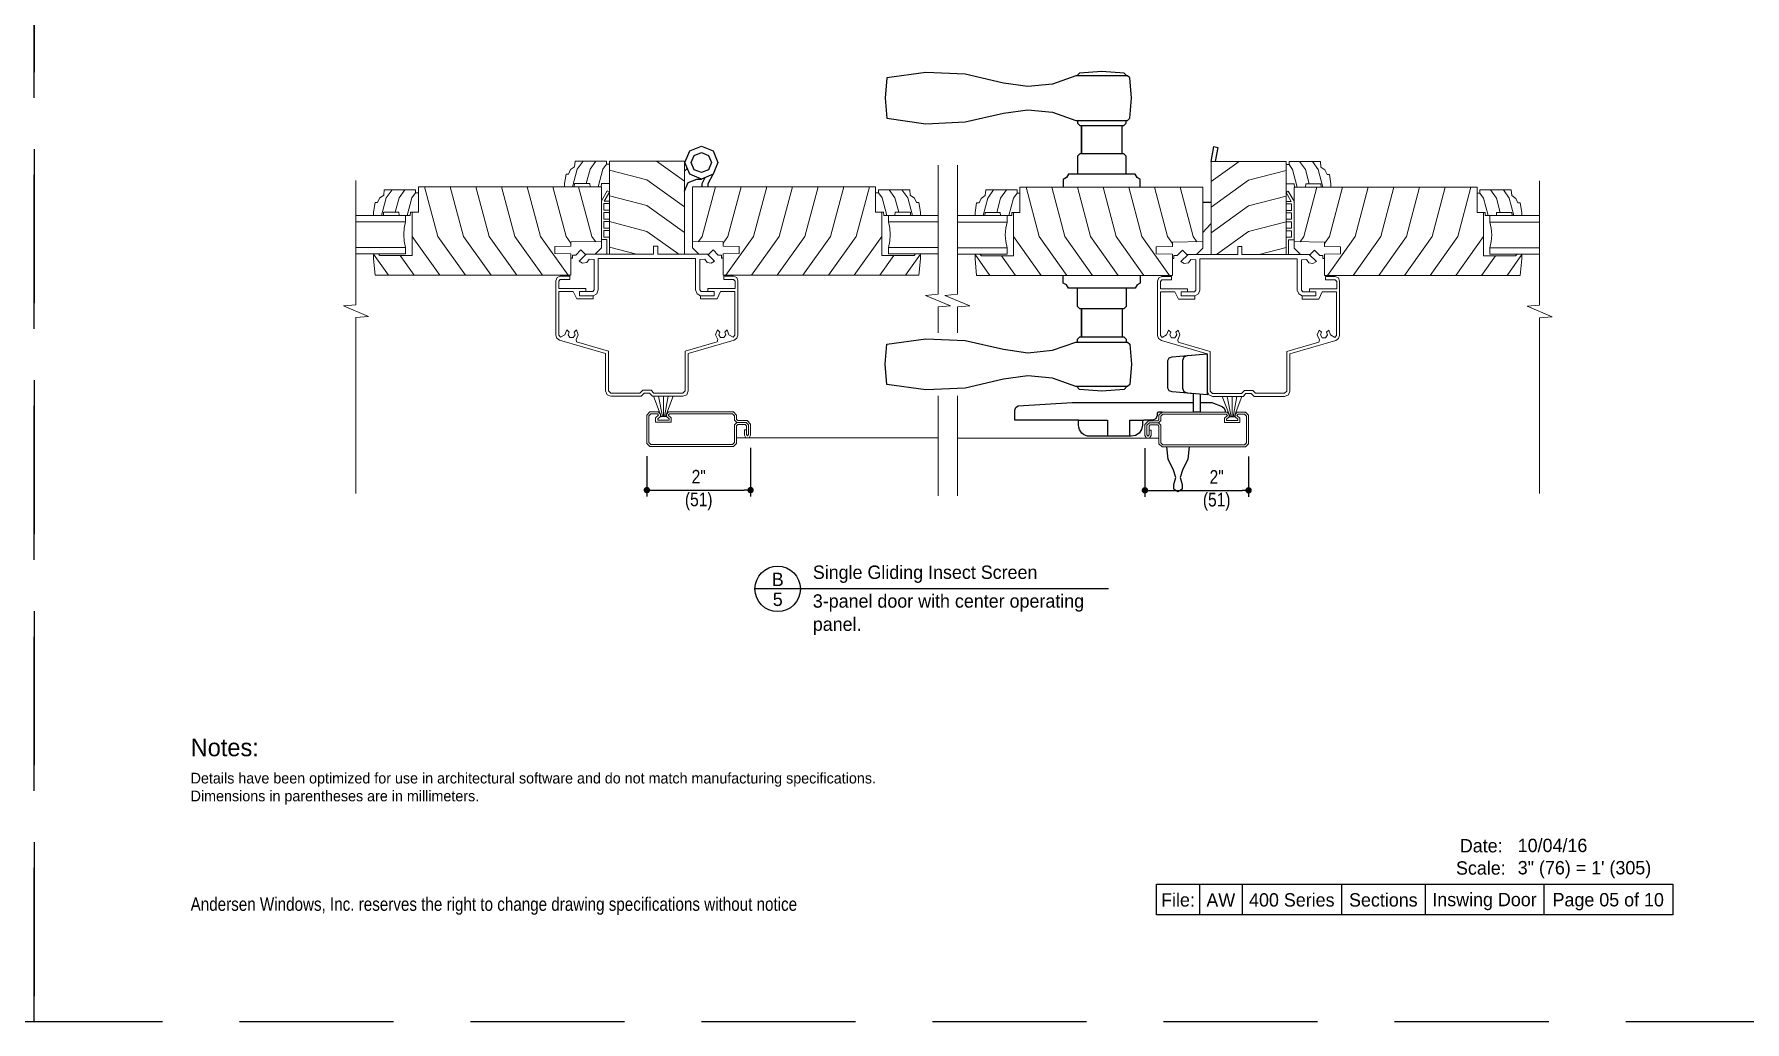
# Model space of a CAD drawing. Extents: x 0 to 323, y 0 to 44.
# Drawn here: x 136 to 169.32, y 0 to 19.24 of the extents above; entities that cross this region are included whole.
import ezdxf
from ezdxf.enums import TextEntityAlignment as Align

# ---------------------------------------------------------------- set-up
doc = ezdxf.new("R2010")
doc.units = 0
doc.header["$LTSCALE"] = 6
doc.header["$MEASUREMENT"] = 0
doc.linetypes.add('DASHED', pattern=[0.75, 0.5, -0.25])
doc.layers.get('0').update_dxf_attribs({"linetype": 'CONTINUOUS'})
doc.layers.get('Defpoints').update_dxf_attribs({"linetype": 'CONTINUOUS'})
for name, color, linetype in [('A-ANNO-DIMS', 3, 'CONTINUOUS'), ('A-ANNO-TEXT', 4, 'CONTINUOUS'), ('A-DETL-MBND', 8, 'CONTINUOUS')]:
    doc.layers.add(name, color=color, linetype=linetype)
doc.layers.add('A-DETL-MCUT', color=6, linetype='CONTINUOUS', lineweight=20)
doc.layers.add('A-DETL-PATT', color=8, linetype='CONTINUOUS', lineweight=5)
doc.layers.add('PLOT VIEW', color=1, linetype='DASHED', plot=False)
doc.styles.add('ADF Text', font='FRABK.TTF', dxfattribs={"width": 0.85})
doc.dimstyles.new('ADF 3 inches equals 1 foot', dxfattribs={"dimtxt": 0.265625, "dimasz": 0.125, "dimexe": 0.125, "dimexo": 0.25, "dimgap": 0.03125, "dimtad": 1, "dimdec": 6, "dimzin": 3, "dimdsep": 46, "dimlunit": 4, "dimtxsty": 'ADF Text', "dimblk": 'DOT', "dimcen": 0, "dimclrd": 256, "dimclre": 256, "dimclrt": 256, "dimadec": 0, "dimazin": 0, "dimtfac": 0.7, "dimtdec": 6, "dimtix": 1, "dimtmove": 0, "dimatfit": 0, "dimldrblk": 'DOT', "dimfxl": 0, "dimfrac": 1, "dimtolj": 1, "dimtzin": 4, "dimlwd": -1, "dimlwe": -1, "dimarcsym": 0})

# ---------------------------------------------------------------- blocks, each defined once
blk = doc.blocks.new('200 Series Sections')
at = {"layer": 'PLOT VIEW'}
blk.add_lwpolyline([(0, 44), (34, 44), (34, 0), (0, 0)], close=True, dxfattribs=at)
at = {"layer": 'A-ANNO-TEXT', "line_spacing_factor": 1.04, "style": 'ADF Text'}
for s, insert, char_height, width, attachment_point in [('{\\W1;Notes:}', (3.047, 5.516), 0.34375, 25.6958, 1), ('Andersen Windows, Inc. reserves the right to change drawing specifications without notice', (3.047, 2.083), 0.26042, 13.9095, 7)]:
    blk.add_mtext(s, dxfattribs=dict(at, insert=insert, char_height=char_height, width=width, attachment_point=attachment_point))
at = {"layer": 'A-ANNO-TEXT', "style": 'ADF Text'}
for s, insert, char_height, width, attachment_point in [('\\pi-0.625,l0.625,t0.625;{\\W1;Details have been optimized for use in architectural software and do not match manufacturing specifications.\\PDimensions in parentheses are in millimeters.}', (3.047, 4.85), 0.208333, 23.35277, 1), ('\\pi0.042099;{\\W1;Date:\\P\\pi-0.032878;Scale:}', (27.728, 2.862), 0.26042, 0.90494, 7), ('{\\W1;10/04/16\\P3" (76) = 1\' (305)}', (28.897, 2.793), 0.26042, 3.02006, 7)]:
    blk.add_mtext(s, dxfattribs=dict(at, insert=insert, char_height=char_height, width=width, attachment_point=attachment_point))
blk = doc.blocks.new('200 Series Gliding Screen Stile')
at = {"layer": 'A-DETL-MCUT'}
blk.add_lwpolyline([(-1.939, -0.012), (-1.898, -0.012), (-1.898, -0.114), (-1.929, -0.166), (-1.989, -0.166), (-2.02, -0.114), (-2.02, 0.101), (-1.95, 0.171), (-1.769, 0.171), (-1.746, 0.193), (-1.746, 0.277), (-1.686, 0.337), (-0.42, 0.337), (-0.379, 0.296), (-0.379, 0.25), (-0.431, 0.205), (-0.431, 0.175), (-0.21, 0.175), (-0.21, 0.205), (-0.262, 0.25), (-0.262, 0.296), (-0.221, 0.337), (-0.06, 0.337), (0, 0.277), (0, -0.277), (-0.06, -0.337), (-1.686, -0.337), (-1.746, -0.277), (-1.746, 0.067), (-1.769, 0.09), (-1.917, 0.09), (-1.939, 0.067), (-1.939, -0.102), (-1.959, -0.126), (-1.979, -0.102), (-1.979, 0.084), (-1.933, 0.13), (-1.752, 0.13), (-1.706, 0.084), (-1.706, -0.26), (-1.669, -0.297), (-0.078, -0.297), (-0.04, -0.26), (-0.04, 0.26), (-0.078, 0.298), (-0.204, 0.298), (-0.228, 0.274), (-0.17, 0.223), (-0.17, 0.136), (-0.471, 0.136), (-0.471, 0.223), (-0.413, 0.274), (-0.437, 0.298), (-1.669, 0.298), (-1.706, 0.26), (-1.706, 0.176), (-1.752, 0.13)], dxfattribs=at)
blk = doc.blocks.new('400 Series Shaded Hinged Door Handle')
at = {"layer": 'A-DETL-MBND', "color": 145}
for p, q in [((0.355, 1.2), (0.355, 0.65)), ((1.145, 0.65), (1.145, 1.2))]:
    blk.add_line(p, q, dxfattribs=at)
blk.add_lwpolyline([(-2.677, 1.235), (-1.911, 1.268), (-1.163, 1.441), (-0.687, 1.508), (-0.21, 1.46), (0.243, 1.3), (1.249, 1.3), (1.294, 1.341), (1.328, 1.733), (1.294, 2.125), (1.249, 2.166), (0.243, 2.166), (-0.21, 2.006), (-0.687, 1.958), (-1.163, 2.025), (-1.911, 2.198), (-2.677, 2.231), (-3.438, 2.125), (-3.472, 1.733), (-3.438, 1.341)], close=True, dxfattribs=at)
for points in [[(1.235, 2.166), (1.187, 2.222), (0.75, 2.254), (0.313, 2.222), (0.265, 2.166)], [(0.275, 1.3), (0.275, 1.245), (0.32, 1.2), (1.18, 1.2), (1.225, 1.245), (1.225, 1.3)], [(0.355, 0.65), (0.355, 1.2)], [(1.145, 0.65), (1.145, 1.2)], [(1.225, 0.25), (1.225, 0.605), (1.18, 0.65), (0.32, 0.65), (0.275, 0.605), (0.275, 0.25)], [(1.5, 0), (1.5, 0.15), (1.438, 0.188), (1.4, 0.25), (0.1, 0.25), (0.062, 0.188), (0, 0.15), (0, 0)]]:
    blk.add_lwpolyline(points, dxfattribs=at)
blk = doc.blocks.new('AW Detail Tag')
at = {"layer": 'A-ANNO-TEXT'}
blk.add_line((6.886, 0), (0, 0), dxfattribs=at)
blk.add_circle((0.443, 0), 0.443, dxfattribs=at)
blk = doc.blocks.new('_DOT')
at = {"color": 0, "linetype": 'ByBlock'}
blk.add_line((-0.5, 0), (-1, 0), dxfattribs=at)
at = {"color": 0, "linetype": 'ByBlock', "const_width": 0.5}
blk.add_lwpolyline([(-0.25, 0, 1), (0.25, 0, 1)], format="xyb", close=True, dxfattribs=at)
blk = doc.blocks.new('*D237')
at = {"layer": 'A-ANNO-DIMS', "transparency": 16777216}
for p, q in [((147.934, 11.015), (147.934, 10.232)), ((149.954, 11.178), (149.954, 10.232)), ((148.059, 10.357), (149.829, 10.357))]:
    blk.add_line(p, q, dxfattribs=at)
at = {"layer": 'Defpoints', "color": 0, "transparency": 16777216}
for p in [(149.954, 11.428), (147.934, 11.265), (149.954, 10.357)]:
    blk.add_point(p, dxfattribs=at)
at = {"layer": 'A-ANNO-DIMS', "transparency": 16777216, "xscale": 0.125, "yscale": 0.125, "zscale": 0.125, "rotation": 180}
blk.add_blockref('_DOT', (147.934, 10.357), dxfattribs=at)
at = {"layer": 'A-ANNO-DIMS', "transparency": 16777216, "xscale": 0.125, "yscale": 0.125, "zscale": 0.125}
blk.add_blockref('_DOT', (149.954, 10.357), dxfattribs=at)
at = {"layer": 'A-ANNO-DIMS', "transparency": 16777216, "insert": (148.944, 10.357), "char_height": 0.26562, "attachment_point": 5, "style": 'ADF Text'}
blk.add_mtext('\\A1;2"\\P\\f [;\\fFranklin Gothic Book;(51)\\f]', dxfattribs=at)
blk = doc.blocks.new('*D238')
at = {"layer": 'A-ANNO-DIMS', "transparency": 16777216}
for p, q in [((157.635, 11.172), (157.635, 10.227)), ((159.654, 11.009), (159.654, 10.227)), ((157.76, 10.352), (159.529, 10.352))]:
    blk.add_line(p, q, dxfattribs=at)
at = {"layer": 'Defpoints', "color": 0, "transparency": 16777216}
for p in [(157.635, 11.422), (159.654, 11.259), (159.654, 10.352)]:
    blk.add_point(p, dxfattribs=at)
at = {"layer": 'A-ANNO-DIMS', "transparency": 16777216, "xscale": 0.125, "yscale": 0.125, "zscale": 0.125, "rotation": 180}
blk.add_blockref('_DOT', (157.635, 10.352), dxfattribs=at)
at = {"layer": 'A-ANNO-DIMS', "transparency": 16777216, "xscale": 0.125, "yscale": 0.125, "zscale": 0.125}
blk.add_blockref('_DOT', (159.654, 10.352), dxfattribs=at)
at = {"layer": 'A-ANNO-DIMS', "transparency": 16777216, "insert": (159.033, 10.352), "char_height": 0.26562, "attachment_point": 5, "style": 'ADF Text'}
blk.add_mtext('\\A1;2"\\P\\f [;\\fFranklin Gothic Book;(51)\\f]', dxfattribs=at)
blk = doc.blocks.new('400 Series Shaded Inswing Stile')
at = {"layer": 'A-DETL-MCUT', "color": 145}
for p, q in [((-3.5, 0.632), (-4.469, 0.632)), ((-4.469, 0.132), (-3.5, 0.132))]:
    blk.add_line(p, q, dxfattribs=at)
blk.add_lwpolyline([(-3.375, -0.024), (-3.375, 0.819), (-3.25, 0.819), (-3.25, 1.313), (0.313, 1.313), (0.313, 0.25), (-0.281, 0.24), (-0.281, 0.156), (-0.594, 0.151), (-0.594, 0.012), (-0.281, 0.007), (-0.281, -0.406), (-4.094, -0.406), (-4.125, -0.087), (-4.125, 0.007), (-4.031, 0.007), (-4, -0.024)], close=True, dxfattribs=at)
for points in [[(-4.008, 1.093), (-4.047, 1.005), (-4.094, 1.005), (-4.125, 0.819), (-4.125, 0.757), (-3.934, 0.757), (-3.929, 0.819), (-3.633, 0.819), (-3.628, 0.757), (-3.411, 0.757), (-3.406, 0.819), (-3.25, 0.819), (-3.25, 1.195), (-3.307, 1.195), (-3.307, 1.257), (-3.917, 1.257), (-3.927, 1.147), (-4.008, 1.093)], [(-4.469, 0.757), (-3.5, 0.757), (-3.5, 0.632), (-3.527, 0.51), (-3.536, 0.382), (-3.527, 0.254), (-3.5, 0.132), (-3.5, 0.007), (-4.469, 0.007)], [(0.313, 0.25), (0.313, 0.125), (0.19, 0), (0, 0), (-0.085, 0.086), (-0.187, -0.018), (-0.25, -0.018), (-0.25, -0.08), (-0.281, -0.08)]]:
    blk.add_lwpolyline(points, dxfattribs=at)
at = {"layer": 'A-DETL-MCUT', "color": 145, "const_width": 0.0000001}
for points in [[(-3.875, 0.632), (-3.875, 0.132)], [(-3.686, 0.132), (-3.686, 0.171), (-3.567, 0.219), (-3.567, 0.545), (-3.686, 0.593), (-3.686, 0.632)]]:
    blk.add_lwpolyline(points, dxfattribs=at)
at = {"layer": 'A-DETL-PATT', "color": 145}
for points in [[(-3.968, 0.757), (-3.878, 1.098), (-3.764, 1.257)], [(-3.701, 0.819), (-3.628, 1.098), (-3.514, 1.257)], [(-3.468, 0.757), (-3.378, 1.098), (-3.307, 1.197)], [(-3.131, 1.313), (-2.875, 0.348), (-2.336, -0.406)], [(-2.631, 1.313), (-2.375, 0.348), (-1.836, -0.406)], [(-2.131, 1.313), (-1.875, 0.348), (-1.336, -0.406)], [(-1.631, 1.313), (-1.375, 0.348), (-0.836, -0.406)], [(-1.131, 1.313), (-0.875, 0.348), (-0.336, -0.406)], [(-0.631, 1.313), (-0.375, 0.348), (-0.281, 0.216)], [(-0.131, 1.313), (0.125, 0.348), (0.196, 0.248)], [(-3.375, 0.348), (-2.836, -0.406)], [(-4.125, -0.002), (-3.836, -0.406)], [(-3.609, -0.024), (-3.336, -0.406)]]:
    blk.add_lwpolyline(points, dxfattribs=at)
blk = doc.blocks.new('Shaded Breakline 2')
at = {"layer": 'A-DETL-MCUT', "color": 145}
blk.add_lwpolyline([(3.048, 0), (0.624, 0), (0.602, 0.244), (0.398, -0.244), (0.376, 0), (-3.048, 0)], dxfattribs=at)

msp = doc.modelspace()

# ---------------------------------------------------------------- linework, layer by layer
at = {"layer": 'A-ANNO-TEXT'}
for p, q in [((158.6963246, 2.6804896), (158.6963246, 2.0833332)), ((159.529658, 2.6804896), (159.529658, 2.0833332)), ((161.4630288, 2.6804896), (161.4630288, 2.0833332)), ((163.095776, 2.6804896), (163.095776, 2.0833332)), ((165.4037753, 2.6804896), (165.4037753, 2.0833332))]:
    msp.add_line(p, q, dxfattribs=at)
msp.add_lwpolyline([(157.8629913, 2.6804896), (167.9166683, 2.6804896), (167.9166683, 2.0833332), (157.8629913, 2.0833332)], close=True, dxfattribs=at)
at = {"layer": 'A-DETL-MBND', "color": 145}
msp.add_line((148.6689428, 16.5701599), (148.7218295, 16.6229707), dxfattribs=at)
for points in [[(149.2232659, 16.5100089), (148.9959428, 16.4158486), (148.7686198, 16.5100089), (148.6744595, 16.737332), (148.7686198, 16.964655), (148.9959428, 17.0588153), (149.2232659, 16.964655), (149.3174262, 16.737332)], [(149.1351722, 16.5981026), (148.9959428, 16.540432), (148.8567135, 16.5981026), (148.7990428, 16.737332), (148.8567135, 16.8765613), (148.9959428, 16.934232), (149.1351722, 16.8765613), (149.1928428, 16.737332)]]:
    msp.add_lwpolyline(points, close=True, dxfattribs=at)
for points in [[(158.9238015, 16.7588813), (158.9800906, 17.0467864), (159.0586041, 17.0314361), (159.0053161, 16.7588813)], [(148.6689428, 16.1798486), (148.7380656, 16.3467258), (148.9049428, 16.4158486), (148.9959428, 16.4158486)], [(149.0079428, 16.2642774), (149.0079428, 16.331082), (149.0709486, 16.446917)], [(149.1259428, 16.2642774), (149.1259428, 16.331082), (149.2232659, 16.5100089)], [(158.919815, 15.9609852), (158.7638149, 15.9609852)], [(158.919815, 15.543974), (158.7638149, 15.3744852)]]:
    msp.add_lwpolyline(points, dxfattribs=at)
at = {"layer": 'A-DETL-MBND'}
for points in [[(158.7082104, 12.2218836), (158.7082104, 11.8738947), (158.5832104, 11.8738947), (158.5832104, 12.2328477), (158.4656398, 12.2431601), (158.4020163, 12.2695075), (158.375749, 12.332897), (158.3756452, 12.8900244), (158.4020163, 12.9536644), (158.4656398, 12.9800119), (158.8477152, 13.0135246), (158.8477152, 12.2096473), (158.1631254, 12.2696943), (158.1107664, 12.2924681), (158.0826461, 12.3421607), (158.0826461, 12.8810112), (158.1107664, 12.9307038), (158.1631254, 12.9534776), (158.4656398, 12.9800119)], [(158.7082104, 12.0612045), (158.938652, 12.0612045), (159.1381139, 11.9858712), (159.1793539, 11.9542601), (159.1963149, 11.9051447), (159.1963149, 11.8738947)], [(156.3423149, 11.7178947), (156.9053149, 11.7178947), (156.9053149, 11.4048947)], [(157.3433149, 11.4048947), (157.3433149, 11.7178947), (157.6123049, 11.7178947)], [(158.4964843, 11.1988947), (158.4722096, 10.9612778), (158.3681013, 10.7463069), (158.3207546, 10.5999113), (158.3587912, 10.4673537), (158.3613088, 10.3722088), (158.2793049, 10.3238947), (158.1973009, 10.3722088), (158.1998186, 10.4673537), (158.2378552, 10.5999113), (158.1905084, 10.7463069), (158.0864002, 10.9612778), (158.0621255, 11.1988947)]]:
    msp.add_lwpolyline(points, dxfattribs=at)
msp.add_lwpolyline([(157.9681176, 11.8738947), (157.9003149, 11.8738947), (157.8826372, 11.8665723), (157.8753149, 11.8488947), (157.8753149, 11.8078947), (157.8489545, 11.744255), (157.7853149, 11.7178947), (157.6123049, 11.7178947), (157.5946272, 11.7105723), (157.5873049, 11.6928947), (157.5873049, 11.6228947), (157.5707106, 11.5394697), (157.5234542, 11.4687454), (157.4527299, 11.4214889), (157.3693049, 11.4048947), (156.5603149, 11.4048947, -0.4142135624), (156.3423149, 11.6228947), (156.3423149, 11.7178947), (155.0995016, 11.7178947), (155.0995016, 11.9110403), (155.1181, 11.9658291), (155.1662084, 11.9979738), (156.2176444, 12.0612045), (158.5832104, 12.0612045)], format="xyb", dxfattribs=at)
at = {"layer": 'A-DETL-MCUT'}
for p, q in [((148.1964528, 11.7922278), (148.3137399, 11.7922278)), ((159.2750178, 11.7868317), (159.3923049, 11.7868317)), ((149.6808847, 11.3752907), (153.6068789, 11.3752907))]:
    msp.add_line(p, q, dxfattribs=at)
at = {"layer": 'A-DETL-MCUT', "color": 145}
for points in [[(146.4459371, 16.6007214), (146.4064942, 16.5122774), (146.3599494, 16.5122774), (146.3289494, 16.3262774), (146.3289494, 16.2642774), (146.5195251, 16.2642774), (146.5249494, 16.3262774), (146.8209494, 16.3262774), (146.8263737, 16.2642774), (147.0425251, 16.2642774), (147.0479494, 16.3262774), (147.2039494, 16.3262774), (147.2039494, 16.7022774), (147.1469494, 16.7022774), (147.1469494, 16.7642774), (146.5365732, 16.7642774), (146.526911, 16.6538378), (146.4459371, 16.6007214)], [(148.6649563, 14.9512774), (148.6649563, 16.7642774), (147.2039494, 16.7642774), (147.2039494, 14.9512774)], [(153.6068789, 16.6836394), (153.6068789, 14.1715979), (153.3629318, 14.1496222), (153.850826, 13.9458323), (153.6068789, 13.9238566), (153.6068789, 13.4196654)], [(153.9818789, 16.6836394), (153.9818789, 14.1715979), (153.7379318, 14.1496222), (154.225826, 13.9458323), (153.9818789, 13.9238566), (153.9818789, 13.4196654)], [(153.9818789, 16.6836394), (153.9818789, 14.1715979), (153.7379318, 14.1496222), (154.225826, 13.9458323), (153.9818789, 13.9238566), (153.9818789, 13.4196654)], [(158.9238015, 14.9458813), (158.9238015, 16.7588813), (160.3848083, 16.7588813), (160.3848083, 14.9458813)], [(161.1428206, 16.5953254), (161.1822636, 16.5068813), (161.2288083, 16.5068813), (161.2598083, 16.3208813), (161.2598083, 16.2588813), (161.0692326, 16.2588813), (161.0638083, 16.3208813), (160.7678083, 16.3208813), (160.762384, 16.2588813), (160.5462326, 16.2588813), (160.5408083, 16.3208813), (160.3848083, 16.3208813), (160.3848083, 16.6968813), (160.4418083, 16.6968813), (160.4418083, 16.7588813), (161.0521845, 16.7588813), (161.0618468, 16.6484417), (161.1428206, 16.5953254)], [(147.0479494, 15.9880395), (147.1606424, 16.1833338), (147.2039494, 16.1583438), (147.1046936, 15.9863358), (147.2039494, 15.9863358), (147.2039494, 15.9363358), (147.0969663, 15.9363358), (147.0969663, 15.8113358), (147.2039494, 15.8113358), (147.2039494, 15.7613358), (147.0969663, 15.7613358), (147.0969663, 15.6363358), (147.2039494, 15.6363358), (147.2039494, 15.5863358), (147.0969663, 15.5863358), (147.0969663, 15.4613358), (147.2039494, 15.4613358), (147.2039494, 15.4113358), (147.0969663, 15.4113358), (147.0969663, 15.2863358), (147.2039494, 15.2863358), (147.2039494, 14.9512774), (147.1539494, 14.9512774), (147.1539494, 15.2363358), (147.0479494, 15.2363358)], [(160.5408083, 15.9826434), (160.4281154, 16.1779377), (160.3848083, 16.1529477), (160.4840641, 15.9809397), (160.3848083, 15.9809397), (160.3848083, 15.9309397), (160.4917914, 15.9309397), (160.4917914, 15.8059397), (160.3848083, 15.8059397), (160.3848083, 15.7559397), (160.4917914, 15.7559397), (160.4917914, 15.6309397), (160.3848083, 15.6309397), (160.3848083, 15.5809397), (160.4917914, 15.5809397), (160.4917914, 15.4559397), (160.3848083, 15.4559397), (160.3848083, 15.4059397), (160.4917914, 15.4059397), (160.4917914, 15.2809397), (160.3848083, 15.2809397), (160.3848083, 14.9458813), (160.4348083, 14.9458813), (160.4348083, 15.2309397), (160.5408083, 15.2309397)], [(146.8875065, 14.1431261), (146.9564715, 14.1824452), (146.9861384, 14.2560796), (146.9861384, 14.8680568), (148.8827673, 14.8658522), (148.8827673, 14.2560796), (148.9124342, 14.1824452), (148.9813992, 14.1431261)], [(160.7012512, 14.13773), (160.6322862, 14.1770491), (160.6026193, 14.2506835), (160.6026193, 14.8626607), (158.7059904, 14.8604561), (158.7059904, 14.2506835), (158.6763235, 14.1770491), (158.6073586, 14.13773)], [(153.6068789, 12.1940972), (153.6068789, 10.2422993)], [(153.9818789, 12.1940972), (153.9818789, 10.2422993)], [(153.9818789, 12.1940972), (153.9818789, 10.2422993)]]:
    msp.add_lwpolyline(points, dxfattribs=at)
at = {"layer": 'A-DETL-MCUT', "color": 145, "linetype": 'Continuous'}
for points in [[(149.1213992, 14.2250796), (148.9900754, 14.2250796), (148.9627736, 14.2563456), (148.9627736, 14.8488165), (149.0614822, 14.8569387), (149.1077113, 14.7914104), (149.1861365, 14.7746602), (149.2536875, 14.8147455), (149.1122047, 14.9512774), (148.1451416, 14.9512774), (148.1451416, 15.1083768), (148.0651416, 15.1083768), (148.0651416, 14.9512774), (146.7544165, 14.9512774), (146.6138036, 14.8155849), (146.6827692, 14.7746602), (146.7611944, 14.7914104), (146.8074235, 14.8569387), (146.9058997, 14.8488356), (146.9058997, 14.2560796), (146.8788303, 14.2250796), (146.7475065, 14.2250796)], [(158.4673586, 14.2196835), (158.5986823, 14.2196835), (158.6259841, 14.2509495), (158.6259841, 14.8434204), (158.5272755, 14.8515426), (158.4810464, 14.7860143), (158.4026212, 14.7692641), (158.3350702, 14.8093494), (158.476553, 14.9458813), (159.4436161, 14.9458813), (159.4436161, 15.1029807), (159.5236161, 15.1029807), (159.5236161, 14.9458813), (160.8343412, 14.9458813), (160.9749541, 14.8101888), (160.9059886, 14.7692641), (160.8275633, 14.7860143), (160.7813342, 14.8515426), (160.682858, 14.8434395), (160.682858, 14.2506835), (160.7099274, 14.2196835), (160.8412512, 14.2196835)]]:
    msp.add_lwpolyline(points, dxfattribs=at)
for points in [[(147.8539674, 12.3046937), (147.7992242, 12.2469025), (147.2332326, 12.2469025), (147.1895899, 12.2910896), (147.1895899, 13.0627996), (146.5643457, 13.2433751), (146.5534159, 13.2913042), (146.5966419, 13.3834247), (146.5598988, 13.4783173), (146.5154398, 13.435104), (146.5341307, 13.3834247), (146.4989298, 13.3284533), (146.4336539, 13.3284533), (146.398453, 13.3834247), (146.4179044, 13.4358867), (146.3726849, 13.4783173), (146.3359418, 13.3834247), (146.2539005, 13.3330341), (146.2217643, 13.3762473), (146.2217643, 14.2226251), (146.498835, 14.2226251), (146.5677623, 14.0811189), (146.8875065, 14.0811189), (146.8875065, 14.1431261), (146.6218065, 14.1431261), (146.6218065, 14.2250796), (146.7475065, 14.2250796), (146.7475065, 14.2826177), (146.2164934, 14.2826177), (146.2164934, 14.4284228), (146.2459528, 14.4601709), (146.4345065, 14.4601709), (146.4345065, 14.5224226), (146.2459528, 14.5224226), (146.1836065, 14.4952789), (146.1611946, 14.4310796), (146.1611946, 13.3762509), (146.1803172, 13.3131874), (146.235209, 13.2767242), (147.1278631, 13.0189207), (147.1278631, 12.2910896), (147.1572771, 12.2150434), (147.2329528, 12.1846891), (147.8259863, 12.1846891), (147.8812358, 12.2430147), (147.9876699, 12.2430147), (148.0429194, 12.1846891), (148.6359528, 12.1846891), (148.7116286, 12.2150434), (148.7410425, 12.2910896), (148.7410425, 13.0189207), (149.6336967, 13.2767242), (149.6885885, 13.3131874), (149.7077111, 13.3762509), (149.7077111, 14.4310796), (149.6852992, 14.4952789), (149.6229528, 14.5224226), (149.4343992, 14.5224226), (149.4343992, 14.4601709), (149.6229528, 14.4601709), (149.6524123, 14.4284228), (149.6524123, 14.2826177), (149.1213992, 14.2826177), (149.1213992, 14.2250796), (149.2470992, 14.2250796), (149.2470992, 14.1431261), (148.9813992, 14.1431261), (148.9813992, 14.0811189), (149.3011434, 14.0811189), (149.3700706, 14.2226251), (149.6471413, 14.2226251), (149.6471413, 13.3762473), (149.6150052, 13.3330341), (149.5329639, 13.3834247), (149.4962208, 13.4783173), (149.4510013, 13.4358867), (149.4704526, 13.3834247), (149.4352518, 13.3284533), (149.3699758, 13.3284533), (149.334775, 13.3834247), (149.3534659, 13.435104), (149.3090068, 13.4783173), (149.2722638, 13.3834247), (149.3154898, 13.2913042), (149.30456, 13.2433751), (148.6793158, 13.0627996), (148.6793158, 12.2910896), (148.6355195, 12.246747), (148.0698287, 12.246747), (148.0149383, 12.3046937)], [(159.7347903, 12.2992976), (159.7895335, 12.2415064), (160.3555251, 12.2415064), (160.3991678, 12.2856935), (160.3991678, 13.0574036), (161.024412, 13.237979), (161.0353418, 13.2859081), (160.9921158, 13.3780286), (161.0288589, 13.4729212), (161.073318, 13.429708), (161.054627, 13.3780286), (161.0898279, 13.3230572), (161.1551039, 13.3230572), (161.1903047, 13.3780286), (161.1708533, 13.4304906), (161.2160729, 13.4729212), (161.2528159, 13.3780286), (161.3348573, 13.327638), (161.3669934, 13.3708512), (161.3669934, 14.217229), (161.0899227, 14.217229), (161.0209954, 14.0757228), (160.7012512, 14.0757228), (160.7012512, 14.13773), (160.9669512, 14.13773), (160.9669512, 14.2196835), (160.8412512, 14.2196835), (160.8412512, 14.2772216), (161.3722643, 14.2772216), (161.3722643, 14.4230267), (161.3428049, 14.4547748), (161.1542512, 14.4547748), (161.1542512, 14.5170265), (161.3428049, 14.5170265), (161.4051512, 14.4898828), (161.4275632, 14.4256835), (161.4275632, 13.3708548), (161.4084405, 13.3077913), (161.3535487, 13.2713281), (160.4608946, 13.0135246), (160.4608946, 12.2856935), (160.4314806, 12.2096473), (160.3558049, 12.179293), (159.7627714, 12.179293), (159.707522, 12.2376187), (159.6010878, 12.2376187), (159.5458384, 12.179293), (158.9528049, 12.179293), (158.8771291, 12.2096473), (158.8477152, 12.2856935), (158.8477152, 13.0135246), (157.955061, 13.2713281), (157.9001692, 13.3077913), (157.8810466, 13.3708548), (157.8810466, 14.4256835), (157.9034586, 14.4898828), (157.9658049, 14.5170265), (158.1543586, 14.5170265), (158.1543586, 14.4547748), (157.9658049, 14.4547748), (157.9363454, 14.4230267), (157.9363454, 14.2772216), (158.4673586, 14.2772216), (158.4673586, 14.2196835), (158.3416585, 14.2196835), (158.3416585, 14.13773), (158.6073586, 14.13773), (158.6073586, 14.0757228), (158.2876144, 14.0757228), (158.2186871, 14.217229), (157.9416164, 14.217229), (157.9416164, 13.3708512), (157.9737525, 13.327638), (158.0557938, 13.3780286), (158.0925369, 13.4729212), (158.1377565, 13.4304906), (158.1183051, 13.3780286), (158.1535059, 13.3230572), (158.2187819, 13.3230572), (158.2539827, 13.3780286), (158.2352918, 13.429708), (158.2797509, 13.4729212), (158.316494, 13.3780286), (158.273268, 13.2859081), (158.2841977, 13.237979), (158.9094419, 13.0574036), (158.9094419, 12.2856935), (158.9532382, 12.241351), (159.518929, 12.241351), (159.5738195, 12.2992976)]]:
    msp.add_lwpolyline(points, close=True, dxfattribs=at)
at = {"layer": 'A-DETL-MCUT'}
for points in [[(148.2141454, 11.7922278), (148.0629289, 12.1846891)], [(148.2360444, 11.7922278), (148.1604404, 12.1846891)], [(148.2550964, 12.1846891), (148.2550964, 11.7922278)], [(148.3497324, 12.1846891), (148.2741283, 11.7922278)], [(148.4472564, 12.1846891), (148.2960483, 11.7922278)], [(159.2927104, 11.7868317), (159.1414938, 12.179293)], [(159.3146094, 11.7868317), (159.2390053, 12.179293)], [(159.3336613, 12.179293), (159.3336613, 11.7868317)], [(159.4282974, 12.179293), (159.3526933, 11.7868317)], [(159.5258214, 12.179293), (159.3746133, 11.7868317)], [(157.907873, 11.3698947), (153.9818789, 11.3698947)]]:
    msp.add_lwpolyline(points, dxfattribs=at)
at = {"layer": 'A-DETL-PATT', "color": 145}
for points in [[(146.4860456, 16.2642774), (146.5764181, 16.6052242), (146.6902063, 16.7642774)], [(146.7524796, 16.3262774), (146.8264181, 16.6052242), (146.9402063, 16.7642774)], [(146.9860456, 16.2642774), (147.0764181, 16.6052242), (147.1469494, 16.7038129)], [(148.1199776, 16.7642774), (148.6649563, 16.3743943)], [(159.4687802, 16.7588813), (158.9238015, 16.3689983)], [(160.6027121, 16.2588813), (160.5123396, 16.5998281), (160.4418083, 16.6984168)], [(160.8362782, 16.3208813), (160.7623396, 16.5998281), (160.6485514, 16.7588813)], [(161.1027121, 16.2588813), (161.0123396, 16.5998281), (160.8985514, 16.7588813)], [(147.2039494, 16.5906332), (147.9344528, 16.3970036), (148.6649563, 15.8743943)], [(160.3848083, 16.5852371), (159.6543049, 16.3916075), (158.9238015, 15.8689983)], [(147.2039494, 16.0906332), (147.9344528, 15.8970036), (148.6649563, 15.3743943)], [(160.3848083, 16.0852371), (159.6543049, 15.8916075), (158.9238015, 15.3689983)], [(147.2039494, 15.5906332), (147.9344528, 15.3970036), (148.5574891, 14.9512774)], [(160.3848083, 15.5852371), (159.6543049, 15.3916075), (159.0312686, 14.9458813)], [(147.2039494, 15.0906332), (147.7296949, 14.9512774)], [(160.3848083, 15.0852371), (159.8590628, 14.9458813)]]:
    msp.add_lwpolyline(points, dxfattribs=at)

# ---------------------------------------------------------------- block references
at = {"layer": 'A-ANNO-TEXT'}
for name, p in [('200 Series Sections', (102.0000016, -0.0000001)), ('200 Series Sections', (136.0000016, -0.0000001)), ('AW Detail Tag', (150.0391032, 8.4319948))]:
    msp.add_blockref(name, p, dxfattribs=at)
at = {"layer": 'A-DETL-MCUT'}
for name, p in [('400 Series Shaded Hinged Door Handle', (156.0448148, 16.2588813)), ('400 Series Shaded Inswing Stile', (146.7349494, 14.9512774)), ('400 Series Shaded Inswing Stile', (158.4508149, 14.9458813)), ('200 Series Gliding Screen Stile', (159.6543049, 11.5363947))]:
    msp.add_blockref(name, p, dxfattribs=at)
at = {"layer": 'A-DETL-MCUT', "rotation": 90}
for p in [(142.2660134, 13.3410124), (165.3227443, 13.3356163)]:
    msp.add_blockref('Shaded Breakline 2', p, dxfattribs=at)
at = {"layer": 'A-DETL-MCUT', "xscale": -1}
for name, p in [('400 Series Shaded Inswing Stile', (149.1379428, 14.9512774)), ('400 Series Shaded Inswing Stile', (160.8538083, 14.9458813)), ('200 Series Gliding Screen Stile', (147.9344528, 11.5417907))]:
    msp.add_blockref(name, p, dxfattribs=at)
at = {"layer": 'A-DETL-MCUT', "xscale": -1, "rotation": 180}
msp.add_blockref('400 Series Shaded Hinged Door Handle', (156.0448148, 14.5398813), dxfattribs=at)

# ---------------------------------------------------------------- texts
at = {"layer": 'A-ANNO-TEXT', "style": 'ADF Text'}
msp.add_text('B', height=0.2604167, dxfattribs=at).set_placement((150.4830216, 8.4089292), align=Align.BOTTOM_CENTER)
msp.add_text('5', height=0.2604167, dxfattribs=at).set_placement((150.4830216, 8.3591098), align=Align.TOP_CENTER)
at = {"layer": 'A-ANNO-TEXT', "char_height": 0.260416667, "line_spacing_factor": 1.04, "style": 'ADF Text'}
for s, insert, width, attachment_point in [('\\A1;{\\W1;Single Gliding Insect Screen}', (151.1662702, 8.5479047), 5.086071361, 7), ('\\A1;{\\W1;3-panel door with center operating panel.}', (151.1662636, 8.3268799), 5.598438645, 1)]:
    msp.add_mtext(s, dxfattribs=dict(at, insert=insert, width=width, attachment_point=attachment_point))
at = {"layer": 'A-ANNO-TEXT', "attachment_point": 8, "style": 'ADF Text'}
for s, insert, char_height, width in [('{\\W1;File:}', (158.279658, 2.2401422), 0.260416667, 0.833333333), ('{\\W1;AW}', (159.1129913, 2.2401422), 0.26041667, 0.833333333), ('{\\W1;400 Series}', (160.4963434, 2.240142), 0.260416667, 1.933370854), ('{\\W1;Sections}', (162.2794024, 2.240142), 0.260416667, 1.632747151), ('{\\W1;Inswing Door}', (164.2497756, 2.1726897), 0.260416667, 2.307999283), ('{\\W1;Page 05 of 10}', (166.6602218, 2.1692297), 0.260416667, 2.512893023)]:
    msp.add_mtext(s, dxfattribs=dict(at, insert=insert, char_height=char_height, width=width))

# ---------------------------------------------------------------- dimensions: what is measured, and where the dimension line sits
at = {"layer": 'A-ANNO-DIMS'}
for base, p1, p2, picture, middle in [((149.9541866, 10.3573557), (147.9344528, 11.2645353), (149.9541866, 11.4278877), '*D237', (148.9443197, 10.3573557)), ((159.6543049, 10.3519596), (157.6345711, 11.4224916), (159.6543049, 11.2591392), '*D238', (159.0331343, 10.3519596))]:
    dim = msp.add_linear_dim(base=base, p1=p1, p2=p2, dimstyle='ADF 3 inches equals 1 foot', override={"dimdec": 4, "dimpost": '\\X\\f'}, dxfattribs=at)
    dim.commit()
    dim.dimension.update_dxf_attribs({"geometry": picture, "text_midpoint": middle, "dimtype": 160})

doc.saveas('drawing.dxf')
